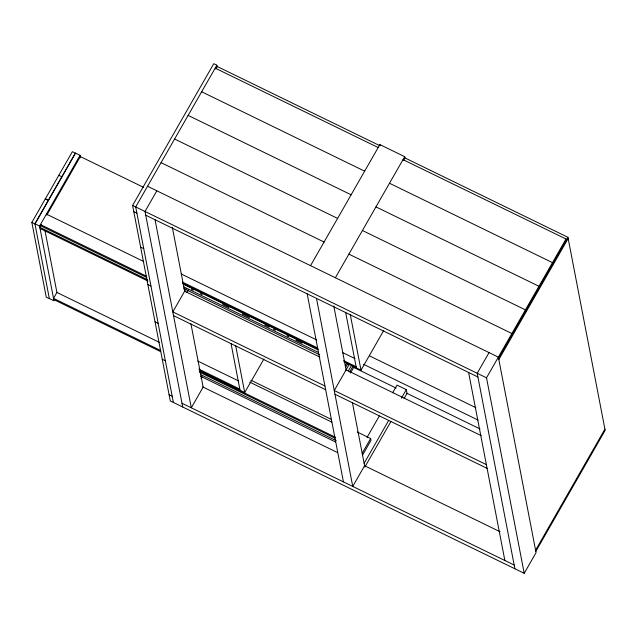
<?xml version="1.0" encoding="UTF-8"?>
<svg xmlns="http://www.w3.org/2000/svg" width="637" height="637" viewBox="0 0 637 637"><rect width="100%" height="100%" fill="white"/><g stroke="black" fill="none" stroke-linecap="round" stroke-linejoin="round"><path stroke-width="0.96" d="M31.85 222.417L72.355 151.686L75.461 153.198L34.955 223.929L31.85 222.417L46.262 297.176L49.367 298.689L34.924 223.77L75.429 153.039L80.087 155.309L80.557 157.753M49.336 298.53L53.994 300.799L39.582 226.039L80.087 155.309M41.301 224.694L39.82 227.282L147.673 279.81M46.74 215.21L80.326 156.559L143.612 187.382M56.98 292.311L53.524 298.355L160.484 350.446M147.529 186.267L498.373 357.142L536.051 552.645L524.211 573.316L170.286 400.944L132.592 205.425L213.769 63.684L216.875 65.197L217.217 66.965M216.875 65.197L135.697 206.937L173.391 402.457M215.632 69.019L217.113 66.439L379.58 145.57M156.845 190.805L145.013 211.476L182.708 406.987M186.123 288.657L172.81 311.899L324.95 385.998M186.84 292.391L188.313 289.827M201.109 378.553L202.088 376.833M310.538 265.653L379.875 144.583L404.71 156.678L404.949 157.928L403.476 160.5M199.93 370.75L244.704 392.551L263.965 358.91M335.373 277.748L404.71 156.678M345.262 365.519L346.671 363.058M345.62 367.39L347.969 363.289M349.522 363.894L334.258 390.529L486.373 464.62M348.288 371.037L351.704 365.065M349.649 372.008L352.938 366.267M350.485 373.051L354.244 366.49M343.869 361.824L361.004 370.169L383.729 330.492M367.071 437.372L379.341 415.953M392.583 392.822L397.002 385.106L406.318 389.645L407.035 393.379L404.089 398.523M362.182 453.289L370.638 438.527L357.23 431.997M362.541 455.16L370.997 440.39L370.638 438.527M364.117 463.322L388.65 420.484M401.406 398.213L406.318 389.645M364.587 465.751L352.747 486.421L316.493 298.379M365.327 466.204L390.847 421.654M489.041 352.595L477.201 373.266L514.903 568.785M524.211 573.316L486.517 377.805L566.022 239.018L403.022 159.632M498.596 358.376L567.933 237.306L404.575 157.745M498.827 359.555L568.164 238.485M535.582 550.225L604.919 429.147M535.813 551.403L605.15 430.333L567.933 237.306M215.179 68.143L378.179 147.537M201.65 91.768L364.651 171.162M389.494 183.257L552.494 262.643L552.733 263.893M188.122 115.393L351.122 194.787M375.957 206.882L538.966 286.268L539.205 287.518M174.594 139.017L337.594 218.403M362.429 230.506L525.429 309.893L525.676 311.135M161.065 162.642L324.066 242.028M348.901 254.131L511.901 333.517L512.148 334.759M132.592 205.425L486.517 377.805M145.73 215.21L477.925 377M133.786 211.627L136.891 213.14M58.827 175.31L61.932 176.823M369.571 355.908L475.911 407.696M45.378 198.792L48.484 200.305M45.299 198.935L48.404 200.448M140.634 247.14L143.739 248.653M181.234 273.974L316.716 339.959M342.563 352.548L355.04 358.623M363.608 364.332L477.989 420.038M46.413 214.112L143.683 261.481M182.309 282.048L317.791 348.033M343.638 360.63L356.115 366.705M182.54 283.25L318.022 349.235M183.177 284.126L317.927 349.753M353.264 367.191L396.118 388.06M406.836 393.284L480.043 428.94M191.45 289.286L193.234 290.154M200.368 293.633L202.16 294.501M222.679 304.494L228.93 307.536M242.315 314.057L249.457 317.537M264.626 324.926L269.085 327.1M273.552 329.273L275.335 330.141M286.937 335.787L288.72 336.662M295.855 340.134L302.105 343.176M183.48 286.73L318.444 352.46M183.846 288.593L319.702 354.769M184.65 291.228L319.878 357.094M346.098 369.858L481.214 435.668M146.621 276.283L40.426 224.558L40.664 225.809L146.86 277.525M34.924 223.77L39.582 226.039M40.051 228.484L147.903 281.013M147.84 284.5L150.945 286.013M173.535 315.633L325.666 389.733M334.982 394.271L487.098 468.354M155.038 321.86L158.143 323.373M250.867 380.193L331.312 419.369M249.696 382.112L331.789 422.1M159.409 342.372L56.908 292.447L44.932 230.339M197.733 361.036L238.74 381.006M198.808 369.11L239.815 389.08M53.755 299.549L160.715 351.648M199.978 371.275L335.619 437.34M199.325 372.08L334.966 438.145M200.408 374.5L336.264 440.669M200.766 376.363L335.731 442.102M162.244 359.22L165.349 360.757M202.749 386.93L337.594 452.604M364.388 465.655L500.117 531.76M169.092 394.733L172.197 396.246M181.983 403.253L514.178 565.043M566.022 239.018L566.261 240.268M468.609 372.462L504.862 560.512M379.875 144.583L380.114 145.825M350.27 314.503L361.004 370.169M345.612 312.234L356.346 367.907M333.78 305.959L346.178 370.264M352.372 402.417L364.842 467.064M307.177 293.84L343.431 481.883M235.666 345.676L244.704 392.551M231.008 343.407L240.045 390.282M172.332 227.329L184.73 291.635M190.925 323.787L203.139 387.121L191.299 407.791L155.046 219.741"/></g></svg>
